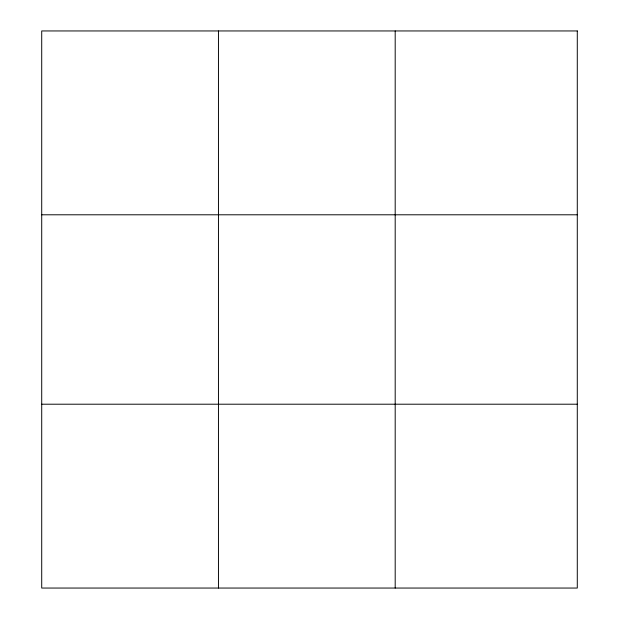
<?xml version="1.0" encoding="UTF-8"?>
<svg xmlns="http://www.w3.org/2000/svg" width="619" height="619" viewBox="0 0 619 619"><rect width="100%" height="100%" fill="white"/><g stroke="black" fill="none" stroke-linecap="round" stroke-linejoin="round"><path stroke-width="0.93" d="M218.453 588.05L218.453 30.95M395.193 588.05L395.193 30.95M41.713 214.793L577.287 214.793M41.713 404.207L577.287 404.207M577.287 30.95L577.287 588.05L41.713 588.05L41.713 30.95L577.287 30.95"/></g></svg>
